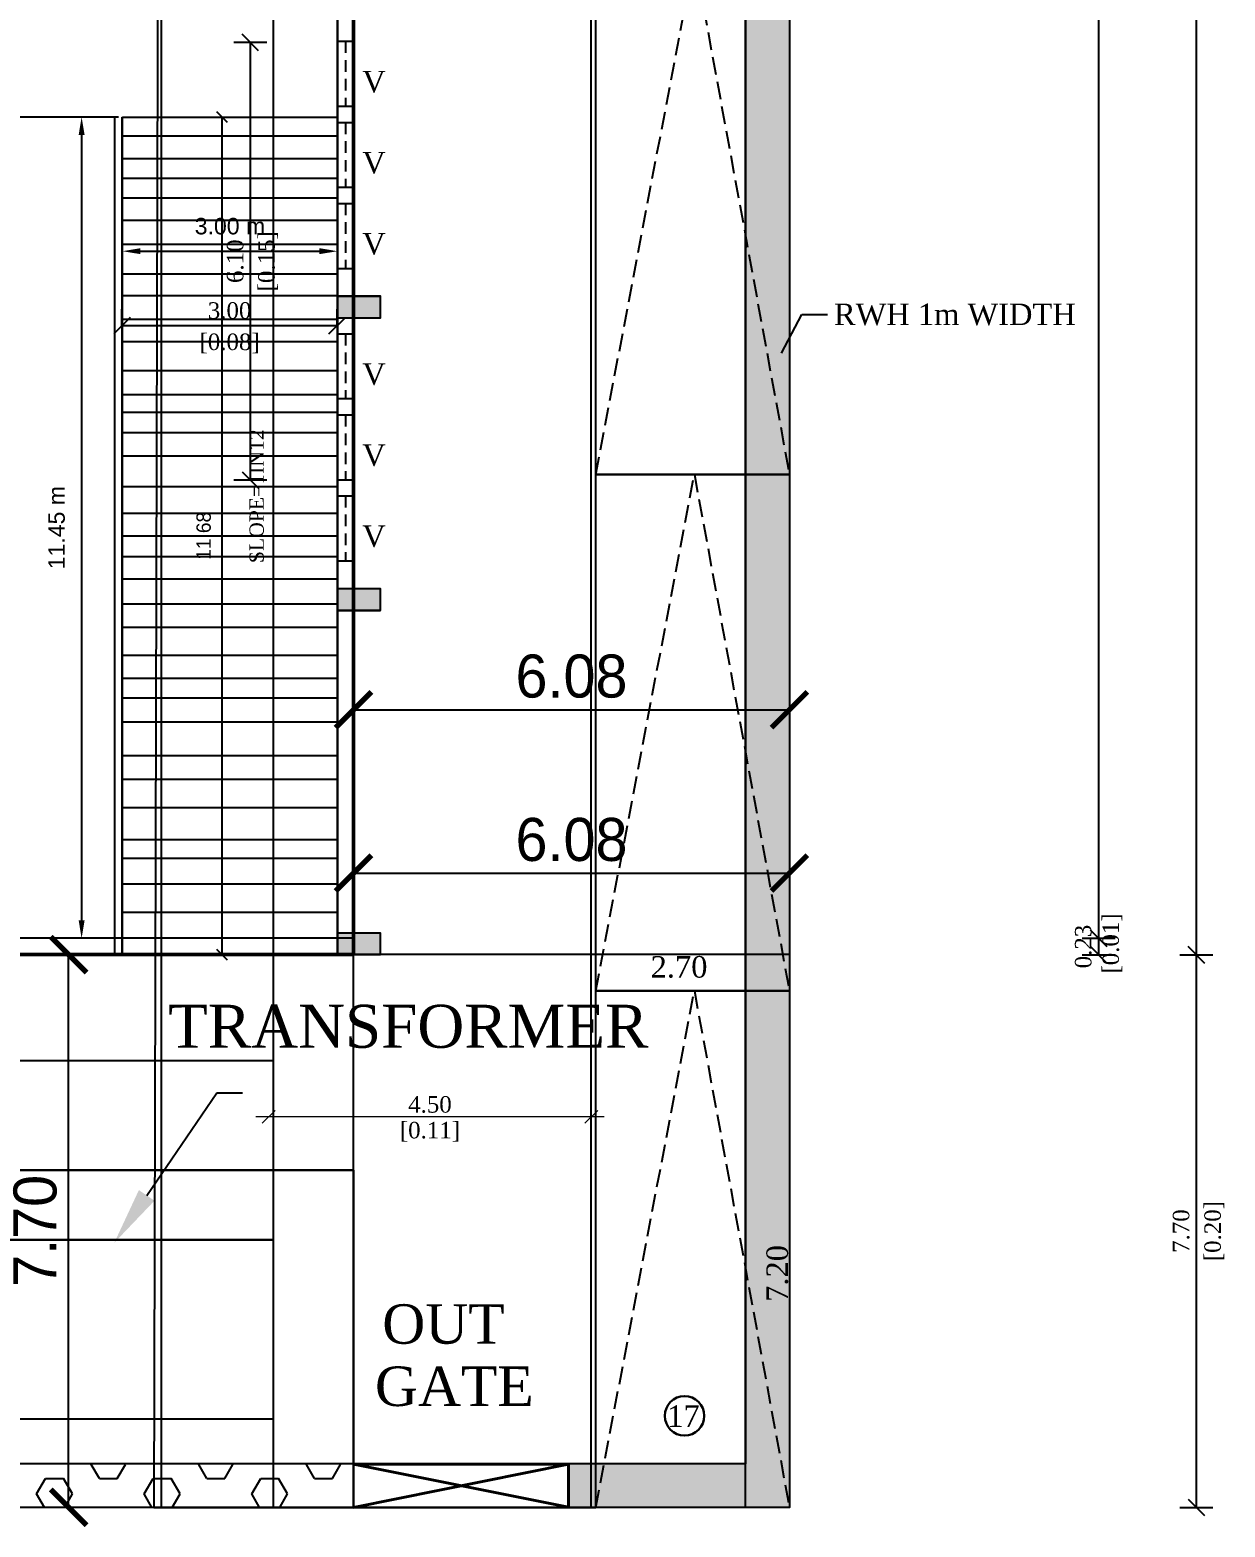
# Model space of a CAD drawing. Header units: metres. Extents: x 789 to 1127, y 8 to 183.
# Drawn here: x 838.64 to 855.3, y 49.33 to 70.2 of the extents above; entities that cross this region are included whole.
import ezdxf
from ezdxf import colors
from ezdxf.entities.mleader import LeaderData, LeaderLine
from ezdxf.math import Vec2, Vec3

# ---------------------------------------------------------------- set-up
doc = ezdxf.new("R2010")
doc.units = ezdxf.units.M
doc.header["$MEASUREMENT"] = 0
doc.header["$PDMODE"] = 96
doc.linetypes.add('CABLIN', pattern=[0.35, 0.25, -0.1])
doc.linetypes.add('HIDDEN', pattern=[0.375, 0.25, -0.125])
for name, color, linetype in [('Area', 3, 'Continuous'), ('BLK_1_LVL_0_BLDG_FOOT_PRINT', 1, 'Continuous'), ('BLK_1_LVL_0_FRONT_SETBACK', 2, 'Continuous'), ('BLK_1_LVL_0_SIDE_SETBACK2', 102, 'Continuous'), ('C-ANNO-TABL', 10, 'Continuous'), ('DRIVE_WAY', 255, 'Continuous'), ('ED', 30, 'Continuous'), ('FMB', 3, 'Continuous'), ('FOUR_WHEELER_DRIVE_WAY', 8, 'Continuous'), ('ID', 3, 'Continuous'), ('PER_AISLE_WIDTH', 5, 'Continuous'), ('PERAISLE_WIDTH', 5, 'Continuous'), ('PLOT_BOUNDARY', 70, 'Continuous'), ('RWH', 130, 'Continuous'), ('text', 7, 'Continuous'), ('TEXT1', 7, 'Continuous'), ('W A L L', 125, 'Continuous')]:
    doc.layers.add(name, color=color, linetype=linetype)
for name, color, linetype, plot in [('BLK_1_COVERED_AREA', 140, 'Continuous', False), ('BLK_1_FLR_0_BLT_UP_AREA', 26, 'Continuous', False), ('BLK_1_MAX_HEIGHT_CAL_SET_BACK', 6, 'Continuous', False), ('PARKING_SLOT', 30, 'Continuous', False)]:
    doc.layers.add(name, color=color, linetype=linetype, plot=plot)
doc.layers.add('BLK_1_DA_RAMP_1', color=1, linetype='Continuous', lineweight=0)
doc.styles.add('GD', font='GOTHIC.TTF')
doc.styles.add('S', font='swiss.ttf')
doc.styles.get("Standard").update_dxf_attribs({"font": 'BOOKOS.TTF'})
doc.styles.add('TIMES', font='BOOKOS.TTF')
doc.styles.add('USA TEXT', font='GOTHIC.TTF')
doc.dimstyles.new('1-100-ED', dxfattribs={"dimtxt": 0.2, "dimasz": 0.15, "dimexe": 0.18, "dimexo": 0.0625, "dimgap": 0.15, "dimtad": 1, "dimzin": 0, "dimdsep": 46, "dimtxsty": 'USA TEXT', "dimblk": 'ARCHTICK', "dimcen": 0.1, "dimse1": 1, "dimse2": 1, "dimclrd": 256, "dimclrt": 256, "dimadec": 0, "dimazin": 0, "dimtfac": 1, "dimtofl": 0, "dimtmove": 0, "dimatfit": 3, "dimldrblk": 'ARCHTICK', "dimfxl": 0, "dimtolj": 1, "dimtzin": 0, "dimarcsym": 0})
doc.dimstyles.new('Copy of 1-100-ID', dxfattribs={"dimtxt": 0.6, "dimasz": 0.5, "dimexe": 0, "dimexo": 0, "dimgap": 0.15, "dimtad": 1, "dimzin": 3, "dimdsep": 46, "dimtxsty": 'GD', "dimblk": 'ARCHTICK', "dimcen": 0, "dimse1": 1, "dimse2": 1, "dimclrd": 252, "dimclrt": 3, "dimadec": 0, "dimazin": 0, "dimtfac": 1, "dimtix": 1, "dimtmove": 2, "dimatfit": 3, "dimldrblk": 'ARCHTICK', "dimfxl": 0, "dimtolj": 1, "dimtzin": 0, "dimarcsym": 0})
doc.dimstyles.new('METRIC', dxfattribs={"dimtxt": 0.45, "dimasz": 0.25, "dimexe": 0.15, "dimexo": 0.15, "dimgap": 0.15, "dimtad": 1, "dimzin": 0, "dimdsep": 46, "dimtxsty": 'S', "dimcen": 0, "dimclrd": 1, "dimclre": 1, "dimclrt": 5, "dimadec": 0, "dimazin": 2, "dimtfac": 1, "dimtix": 1, "dimtofl": 0, "dimtmove": 1, "dimatfit": 0, "dimfxl": 0, "dimtolj": 1, "dimtzin": 0, "dimarcsym": 0})
doc.dimstyles.new('STANDARD$0', dxfattribs={"dimtxt": 7, "dimasz": 3, "dimexe": 3, "dimexo": 1, "dimgap": 1.5, "dimtad": 1, "dimdec": 1, "dimzin": 1, "dimdsep": 46, "dimlunit": 4, "dimtxsty": 'Standard', "dimblk": 'OBLIQUE', "dimcen": 0.09375, "dimdle": 1, "dimclrd": 8, "dimclre": 8, "dimclrt": 7, "dimadec": 1, "dimazin": 0, "dimtfac": 1, "dimtdec": 1, "dimtix": 1, "dimtmove": 2, "dimatfit": 3, "dimldrblk": 'ARCHTICK', "dimfxl": 0, "dimfrac": 2, "dimtolj": 1, "dimtzin": 0, "dimarcsym": 0})
pattern_1 = [(0, (-10114.8948, 3378.14307), (0, 0.433012702), [0.25, -0.5]), (120, (-10114.8948, 3378.14307), (-0.375, -0.216506351), [0.25, -0.5]), (60, (-10114.6448, 3378.14307), (-0.375, 0.216506351), [0.25, -0.5])]

# ---------------------------------------------------------------- blocks, each defined once
blk = doc.blocks.new('_Oblique')
at = {"color": 0, "linetype": 'ByBlock', "lineweight": -2}
blk.add_line((-0.5, -0.5), (0.5, 0.5), dxfattribs=at)
blk = doc.blocks.new('*D324')
at = {"layer": 'Defpoints', "color": 0}
for p in [(842.061, 110.42), (842.061, 57.537), (853.541, 57.537)]:
    blk.add_point(p, dxfattribs=at)
at = {"layer": 'ED', "color": 0, "lineweight": -2}
for p, q in [((853.311, 110.42), (853.771, 110.42)), ((853.541, 110.42), (853.541, 57.537)), ((853.311, 57.537), (853.771, 57.537))]:
    blk.add_line(p, q, dxfattribs=at)
at = {"layer": 'ED', "color": 0, "lineweight": -2, "xscale": 0.23, "yscale": 0.23, "zscale": 0.23}
for p, rotation in [((853.541, 110.42), 90), ((853.541, 57.537), 270)]:
    blk.add_blockref('_Oblique', p, dxfattribs=dict(at, rotation=rotation))
at = {"layer": 'ED', "color": 0, "char_height": 0.23, "attachment_point": 5, "rotation": 90}
for s, insert in [('\\A1;52.88', (853.328, 83.978)), ('\\A1;[1.34]', (853.79, 83.978))]:
    blk.add_mtext(s, dxfattribs=dict(at, insert=insert))
blk = doc.blocks.new('*D325')
at = {"layer": 'Defpoints', "color": 0}
for p in [(841.401, 57.537), (841.401, 57.307), (853.541, 57.307)]:
    blk.add_point(p, dxfattribs=at)
at = {"layer": 'ED', "color": 0, "lineweight": -2}
for p, q in [((853.311, 57.537), (853.771, 57.537)), ((853.541, 57.537), (853.541, 57.307)), ((853.311, 57.307), (853.771, 57.307))]:
    blk.add_line(p, q, dxfattribs=at)
at = {"layer": 'ED', "color": 0, "lineweight": -2, "xscale": 0.23, "yscale": 0.23, "zscale": 0.23}
for p, rotation in [((853.541, 57.537), 90), ((853.541, 57.307), 270)]:
    blk.add_blockref('_Oblique', p, dxfattribs=dict(at, rotation=rotation))
at = {"layer": 'ED', "color": 0, "insert": (853.541, 57.422), "char_height": 0.23, "attachment_point": 5, "rotation": 90}
blk.add_mtext('\\A1;0.23\\P [0.01]', dxfattribs=at)
blk = doc.blocks.new('*D326')
at = {"layer": 'Defpoints', "color": 0}
for p in [(841.086, 57.307), (854.904, 57.307), (841.086, 49.603)]:
    blk.add_point(p, dxfattribs=at)
at = {"layer": 'ED', "color": 0, "lineweight": -2}
for p, q in [((854.674, 57.307), (855.134, 57.307)), ((854.904, 49.603), (854.904, 57.307)), ((854.674, 49.603), (855.134, 49.603))]:
    blk.add_line(p, q, dxfattribs=at)
at = {"layer": 'ED', "color": 0, "lineweight": -2, "xscale": 0.23, "yscale": 0.23, "zscale": 0.23}
for p, rotation in [((854.904, 57.307), 90), ((854.904, 49.603), 270)]:
    blk.add_blockref('_Oblique', p, dxfattribs=dict(at, rotation=rotation))
at = {"layer": 'ED', "color": 0, "char_height": 0.23, "attachment_point": 5, "rotation": 90}
for s, insert in [('\\A1;7.70', (854.693, 53.455)), ('\\A1;[0.20]', (855.154, 53.455))]:
    blk.add_mtext(s, dxfattribs=dict(at, insert=insert))
blk = doc.blocks.new('*D327')
at = {"layer": 'Defpoints', "color": 0}
for p in [(842.096, 110.65), (854.904, 110.65), (842.096, 57.307)]:
    blk.add_point(p, dxfattribs=at)
at = {"layer": 'ED', "color": 0, "lineweight": -2}
for p, q in [((854.674, 110.65), (855.134, 110.65)), ((854.904, 57.307), (854.904, 110.65)), ((854.674, 57.307), (855.134, 57.307))]:
    blk.add_line(p, q, dxfattribs=at)
at = {"layer": 'ED', "color": 0, "lineweight": -2, "xscale": 0.23, "yscale": 0.23, "zscale": 0.23}
for p, rotation in [((854.904, 110.65), 90), ((854.904, 57.307), 270)]:
    blk.add_blockref('_Oblique', p, dxfattribs=dict(at, rotation=rotation))
at = {"layer": 'ED', "color": 0, "char_height": 0.23, "attachment_point": 5, "rotation": 90}
for s, insert in [('\\A1;53.34', (854.693, 83.978)), ('\\A1;[1.35]', (855.154, 83.978))]:
    blk.add_mtext(s, dxfattribs=dict(at, insert=insert))
blk = doc.blocks.new('45')
at = {"layer": 'C-ANNO-TABL'}
h = blk.add_hatch(color=240, dxfattribs=at)
h.dxf.hatch_style = 1
h.paths.add_polyline_path([(11225.636, -3205.025), (11225.636, -3205.325), (11226.237, -3205.325), (11226.237, -3205.025)])
h = blk.add_hatch(color=240, dxfattribs=at)
h.dxf.hatch_style = 1
h.paths.add_polyline_path([(11225.636, -3209.102), (11225.636, -3209.402), (11226.237, -3209.402), (11226.237, -3209.102)])
h = blk.add_hatch(color=240, dxfattribs=at)
h.dxf.hatch_style = 1
h.paths.add_polyline_path([(11225.636, -3213.902), (11225.636, -3214.202), (11226.237, -3214.202), (11226.237, -3213.902)])
at = {"layer": 'C-ANNO-TABL', "color": 240}
for points in [[(11225.636, -3205.025), (11225.636, -3205.325), (11226.237, -3205.325), (11226.237, -3205.025)], [(11225.636, -3209.102), (11225.636, -3209.402), (11226.237, -3209.402), (11226.237, -3209.102)], [(11225.636, -3213.902), (11225.636, -3214.202), (11226.237, -3214.202), (11226.237, -3213.902)]]:
    blk.add_lwpolyline(points, close=True, dxfattribs=at)
blk = doc.blocks.new('369')
at = {"layer": 'C-ANNO-TABL'}
h = blk.add_hatch(color=240, dxfattribs=at)
h.dxf.hatch_style = 1
h.paths.add_polyline_path([(11130.089, -3202.122), (11130.089, -3202.422), (11130.689, -3202.422), (11130.689, -3202.122)])
h = blk.add_hatch(color=240, dxfattribs=at)
h.dxf.hatch_style = 1
h.paths.add_polyline_path([(11130.089, -3206.199), (11130.089, -3206.499), (11130.689, -3206.499), (11130.689, -3206.199)])
h = blk.add_hatch(color=240, dxfattribs=at)
h.dxf.hatch_style = 1
h.paths.add_polyline_path([(11130.089, -3211), (11130.089, -3211.299), (11130.689, -3211.299), (11130.689, -3211)])
at = {"layer": 'C-ANNO-TABL', "color": 240}
for points in [[(11130.089, -3202.122), (11130.089, -3202.422), (11130.689, -3202.422), (11130.689, -3202.122)], [(11130.089, -3206.199), (11130.089, -3206.499), (11130.689, -3206.499), (11130.689, -3206.199)], [(11130.089, -3211), (11130.089, -3211.299), (11130.689, -3211.299), (11130.689, -3211)]]:
    blk.add_lwpolyline(points, close=True, dxfattribs=at)
blk = doc.blocks.new('*D433')
at = {"layer": 'Defpoints', "color": 0, "ltscale": 0.5}
for p in [(842.925, 67.116), (839.929, 62.063), (842.925, 62.063)]:
    blk.add_point(p, dxfattribs=at)
at = {"layer": 'ED', "color": 1, "lineweight": -2, "ltscale": 0.5}
for p, q in [((839.929, 66.886), (839.929, 67.266)), ((842.925, 66.886), (842.925, 67.266)), ((840.179, 67.116), (842.675, 67.116))]:
    blk.add_line(p, q, dxfattribs=at)
at = {"layer": 'ED', "color": 1, "ltscale": 0.5}
for points in [[(840.179, 67.158), (840.179, 67.075), (839.929, 67.116)], [(842.675, 67.158), (842.675, 67.075), (842.925, 67.116)]]:
    blk.add_solid(points, dxfattribs=at)
at = {"layer": 'ED', "lineweight": -3, "ltscale": 0.5, "insert": (841.427, 67.464), "char_height": 0.23, "attachment_point": 5, "style": 'S'}
blk.add_mtext('\\A1;3.00 m', dxfattribs=at)
blk = doc.blocks.new('*D434')
at = {"layer": 'Defpoints', "color": 0, "ltscale": 0.5}
for p in [(841.07, 68.987), (839.358, 57.537), (841.07, 57.537)]:
    blk.add_point(p, dxfattribs=at)
at = {"layer": 'ED', "color": 1, "lineweight": -2, "ltscale": 0.5}
for p, q in [((839.588, 68.987), (839.208, 68.987)), ((839.358, 68.737), (839.358, 57.787)), ((839.588, 57.537), (839.208, 57.537))]:
    blk.add_line(p, q, dxfattribs=at)
at = {"layer": 'ED', "color": 1, "ltscale": 0.5}
for points in [[(839.317, 68.737), (839.4, 68.737), (839.358, 68.987)], [(839.317, 57.787), (839.4, 57.787), (839.358, 57.537)]]:
    blk.add_solid(points, dxfattribs=at)
at = {"layer": 'ED', "lineweight": -3, "ltscale": 0.5, "insert": (839.01, 63.262), "char_height": 0.23, "attachment_point": 5, "rotation": 90, "style": 'S'}
blk.add_mtext('\\A1;11.45 m', dxfattribs=at)
blk = doc.blocks.new('_ArchTick')
at = {"color": 0, "linetype": 'ByBlock', "const_width": 0.15}
blk.add_lwpolyline([(-0.5, -0.5), (0.5, 0.5)], dxfattribs=at)
blk = doc.blocks.new('*D395')
at = {"layer": 'Defpoints', "color": 0}
for p in [(840.556, 68.987), (841.316, 68.987), (841.193, 57.309)]:
    blk.add_point(p, dxfattribs=at)
at = {"layer": 'ED', "lineweight": -2}
blk.add_line((841.316, 57.309), (841.316, 68.987), dxfattribs=at)
at = {"layer": 'ED', "lineweight": -2, "xscale": 0.15, "yscale": 0.15, "zscale": 0.15}
for p, rotation in [((841.316, 68.987), 90), ((841.316, 57.309), 270)]:
    blk.add_blockref('_ArchTick', p, dxfattribs=dict(at, rotation=rotation))
at = {"layer": 'ED', "insert": (841.061, 63.148), "char_height": 0.2, "attachment_point": 5, "rotation": 90, "style": 'USA TEXT'}
blk.add_mtext('\\A1;11.68', dxfattribs=at)
blk = doc.blocks.new('*D208')
at = {"layer": 'BLK_1_DA_RAMP_1', "color": 0, "lineweight": -2}
for p, q in [((839.921, 66.078), (839.921, 66.308)), ((842.923, 66.078), (842.923, 66.308)), ((839.921, 66.078), (842.923, 66.078))]:
    blk.add_line(p, q, dxfattribs=at)
at = {"layer": 'Defpoints', "color": 0}
for p in [(842.923, 66.078), (839.921, 65.954), (842.923, 65.954)]:
    blk.add_point(p, dxfattribs=at)
at = {"layer": 'BLK_1_DA_RAMP_1', "color": 0, "lineweight": -2, "xscale": 0.23, "yscale": 0.23, "zscale": 0.23, "rotation": 180}
blk.add_blockref('_Oblique', (839.921, 66.078), dxfattribs=at)
at = {"layer": 'BLK_1_DA_RAMP_1', "color": 0, "lineweight": -2, "xscale": 0.23, "yscale": 0.23, "zscale": 0.23}
blk.add_blockref('_Oblique', (842.923, 66.078), dxfattribs=at)
at = {"layer": 'BLK_1_DA_RAMP_1', "color": 0, "char_height": 0.23, "attachment_point": 5}
for s, insert in [('\\A1;3.00', (841.422, 66.287)), ('\\A1;[0.08]', (841.422, 65.829))]:
    blk.add_mtext(s, dxfattribs=dict(at, insert=insert))
blk = doc.blocks.new('*D216')
at = {"layer": 'Defpoints', "color": 0}
for p in [(838.835, 57.31), (839.177, 57.31), (838.835, 49.605)]:
    blk.add_point(p, dxfattribs=at)
at = {"layer": 'ID', "color": 252, "lineweight": -2}
blk.add_line((839.177, 49.605), (839.177, 57.31), dxfattribs=at)
at = {"layer": 'ID', "color": 252, "lineweight": -2, "xscale": 0.5, "yscale": 0.5, "zscale": 0.5}
for p, rotation in [((839.177, 57.31), 90), ((839.177, 49.605), 270)]:
    blk.add_blockref('_ArchTick', p, dxfattribs=dict(at, rotation=rotation))
at = {"layer": 'ID', "color": 3, "insert": (838.712, 53.458), "char_height": 0.6, "attachment_point": 5, "rotation": 90, "style": 'GD'}
blk.add_mtext('\\A1;7.70', dxfattribs=at)
blk = doc.blocks.new('*D122')
at = {"layer": 'Defpoints', "color": 0}
for p in [(843.15, 61.317), (849.229, 60.723), (849.229, 60.342)]:
    blk.add_point(p, dxfattribs=at)
at = {"layer": 'ID', "color": 252, "lineweight": -2}
blk.add_line((843.15, 60.723), (849.229, 60.723), dxfattribs=at)
at = {"layer": 'ID', "color": 252, "lineweight": -2, "xscale": 0.5, "yscale": 0.5, "zscale": 0.5, "rotation": 180}
blk.add_blockref('_ArchTick', (843.15, 60.723), dxfattribs=at)
at = {"layer": 'ID', "color": 252, "lineweight": -2, "xscale": 0.5, "yscale": 0.5, "zscale": 0.5}
blk.add_blockref('_ArchTick', (849.229, 60.723), dxfattribs=at)
at = {"layer": 'ID', "color": 3, "insert": (846.19, 61.189), "char_height": 0.6, "attachment_point": 5, "style": 'GD'}
blk.add_mtext('\\A1;6.08', dxfattribs=at)
blk = doc.blocks.new('*D124')
at = {"layer": 'Area', "color": 252, "lineweight": -2}
blk.add_line((843.15, 58.446), (849.229, 58.446), dxfattribs=at)
at = {"layer": 'Defpoints', "color": 0}
for p in [(843.15, 59.039), (849.229, 58.446), (849.229, 58.064)]:
    blk.add_point(p, dxfattribs=at)
at = {"layer": 'Area', "color": 252, "lineweight": -2, "xscale": 0.5, "yscale": 0.5, "zscale": 0.5, "rotation": 180}
blk.add_blockref('_ArchTick', (843.15, 58.446), dxfattribs=at)
at = {"layer": 'Area', "color": 252, "lineweight": -2, "xscale": 0.5, "yscale": 0.5, "zscale": 0.5}
blk.add_blockref('_ArchTick', (849.229, 58.446), dxfattribs=at)
at = {"layer": 'Area', "color": 3, "insert": (846.19, 58.911), "char_height": 0.6, "attachment_point": 5, "style": 'GD'}
blk.add_mtext('\\A1;6.08', dxfattribs=at)
blk = doc.blocks.new('*D138')
at = {"layer": 'BLK_1_MAX_HEIGHT_CAL_SET_BACK', "color": 0, "lineweight": -2}
for p, q in [((854.275, 116.653), (828.671, 116.653)), ((828.851, 116.653), (828.851, 87.379)), ((828.851, 57.307), (828.851, 86.58)), ((828.914, 57.307), (829.031, 57.307))]:
    blk.add_line(p, q, dxfattribs=at)
at = {"layer": 'Defpoints', "color": 0}
for p in [(828.851, 116.653), (854.338, 116.653), (828.851, 57.307)]:
    blk.add_point(p, dxfattribs=at)
at = {"layer": 'BLK_1_MAX_HEIGHT_CAL_SET_BACK', "color": 0, "lineweight": -2, "xscale": 0.18, "yscale": 0.18, "zscale": 0.18}
for p, rotation in [((828.851, 116.653), 90), ((828.851, 57.307), 270)]:
    blk.add_blockref('_Oblique', p, dxfattribs=dict(at, rotation=rotation))
at = {"layer": 'BLK_1_MAX_HEIGHT_CAL_SET_BACK', "color": 0, "char_height": 0.18, "attachment_point": 5}
for s, insert in [('\\A1;59.3457', (828.851, 87.165)), ('\\A1;[1.51]', (828.851, 86.765))]:
    blk.add_mtext(s, dxfattribs=dict(at, insert=insert))
blk = doc.blocks.new('*D343')
at = {"layer": 'Defpoints', "color": 0}
for p in [(841.966, 57.501), (846.466, 57.501), (841.966, 55.048)]:
    blk.add_point(p, dxfattribs=at)
at = {"layer": 'PERAISLE_WIDTH', "lineweight": 13}
blk.add_line((846.646, 55.048), (841.786, 55.048), dxfattribs=at)
at = {"layer": 'PERAISLE_WIDTH', "lineweight": 13, "xscale": 0.18, "yscale": 0.18, "zscale": 0.18, "rotation": 180}
blk.add_blockref('_Oblique', (841.966, 55.048), dxfattribs=at)
at = {"layer": 'PERAISLE_WIDTH', "lineweight": 13, "xscale": 0.18, "yscale": 0.18, "zscale": 0.18}
blk.add_blockref('_Oblique', (846.466, 55.048), dxfattribs=at)
at = {"layer": 'PERAISLE_WIDTH', "color": 0, "char_height": 0.23, "attachment_point": 5}
for s, insert in [('\\A1;4.50', (844.216, 55.219)), ('\\A1;[0.11]', (844.216, 54.839))]:
    blk.add_mtext(s, dxfattribs=dict(at, insert=insert))
blk = doc.blocks.new('*D144')
at = {"layer": 'Defpoints', "color": 0}
for p in [(843.15, 70.026), (841.71, 63.926), (843.15, 63.926)]:
    blk.add_point(p, dxfattribs=at)
at = {"layer": 'DRIVE_WAY', "color": 0, "lineweight": -2}
for p, q in [((841.94, 70.026), (841.48, 70.026)), ((841.71, 70.026), (841.71, 63.926)), ((841.94, 63.926), (841.48, 63.926))]:
    blk.add_line(p, q, dxfattribs=at)
at = {"layer": 'DRIVE_WAY', "color": 0, "lineweight": -2, "xscale": 0.23, "yscale": 0.23, "zscale": 0.23}
for p, rotation in [((841.71, 70.026), 90), ((841.71, 63.926), 270)]:
    blk.add_blockref('_Oblique', p, dxfattribs=dict(at, rotation=rotation))
at = {"layer": 'DRIVE_WAY', "color": 0, "char_height": 0.23, "attachment_point": 5, "rotation": 90}
for s, insert in [('\\A1;6.10', (841.501, 66.976)), ('\\A1;[0.15]', (841.959, 66.976))]:
    blk.add_mtext(s, dxfattribs=dict(at, insert=insert))

msp = doc.modelspace()

# ---------------------------------------------------------------- hatches: boundary and pattern name
at = {"lineweight": -2, "ltscale": 0.5}
h = msp.add_hatch(dxfattribs=at)
h.set_pattern_fill('HEX', color=256, scale=2)
h.set_pattern_definition(pattern_1)
h.paths.add_polyline_path([(849.22879, 116.6526), (816.92879, 116.6526), (816.92879, 49.6026), (819.21236, 49.6026), (819.21233, 50.20256), (817.72878, 50.20256), (817.3288, 116.0526), (848.62879, 116.0526), (848.62879, 50.2026), (846.15477, 50.20227), (846.15477, 49.60163), (849.22879, 49.6026)])
h = msp.add_hatch(color=240)
h.dxf.hatch_style = 1
h.paths.add_polyline_path([(842.92476, 66.48554), (842.92476, 66.18557), (843.52522, 66.18557), (843.52522, 66.48554)])
h = msp.add_hatch(color=240)
h.dxf.hatch_style = 1
h.paths.add_polyline_path([(842.92476, 62.40884), (842.92476, 62.10887), (843.52522, 62.10887), (843.52522, 62.40884)])
h = msp.add_hatch(dxfattribs=at)
h.set_pattern_fill('HEX', color=256, scale=2)
h.set_pattern_definition(pattern_1)
h.paths.add_polyline_path([(843.15476, 50.20282), (823.00997, 50.20153), (823.00999, 49.60237), (843.15479, 49.60366)])
h.paths.add_polyline_path([(823.00997, 50.20132), (823.00999, 50.20119), (823.00925, 49.6026), (823.00999, 49.60245)])

# ---------------------------------------------------------------- linework, layer by layer
at = {"lineweight": 30}
msp.add_circle((847.76632, 50.87956), 0.27518, dxfattribs=at)
at = {"layer": 'Area'}
msp.add_lwpolyline([(823.00999, 110.64966), (843.15033, 110.64966), (843.15033, 57.30966), (823.00999, 57.30966)], close=True, dxfattribs=at)
at = {"layer": 'BLK_1_COVERED_AREA', "ltscale": 400}
msp.add_lwpolyline([(823.00999, 110.64966), (843.15033, 110.64966), (843.15033, 57.30966), (823.00999, 57.30966)], close=True, dxfattribs=at)
at = {"layer": 'BLK_1_DA_RAMP_1'}
msp.add_lwpolyline([(839.92054, 57.30966), (839.91835, 68.98693), (842.92257, 68.98693), (842.92476, 57.30966)], close=True, dxfattribs=at)
at = {"layer": 'BLK_1_FLR_0_BLT_UP_AREA', "color": 26, "linetype": 'Continuous'}
msp.add_lwpolyline([(823.00999, 110.64966), (843.15033, 110.64966), (843.15033, 57.30966), (823.00999, 57.30966)], close=True, dxfattribs=at)
at = {"layer": 'BLK_1_LVL_0_BLDG_FOOT_PRINT', "ltscale": 400}
msp.add_lwpolyline([(823.00999, 110.64966), (843.15033, 110.64966), (843.15033, 57.30966), (823.00999, 57.30966)], close=True, dxfattribs=at)
at = {"layer": 'BLK_1_LVL_0_FRONT_SETBACK'}
msp.add_lwpolyline([(843.15033, 57.30966), (823.00999, 57.30966), (823.00999, 49.60539), (843.15035, 49.6026)], close=True, dxfattribs=at)
at = {"layer": 'BLK_1_LVL_0_SIDE_SETBACK2'}
msp.add_lwpolyline([(843.15033, 110.64966), (849.22879, 110.64966), (849.22879, 57.30966), (843.15033, 57.30966)], close=True, dxfattribs=at)
at = {"layer": 'DRIVE_WAY', "color": 7}
msp.add_lwpolyline([(840.46624, 49.6026), (846.46624, 49.6026), (846.46624, 90.09654), (840.46624, 90.09654)], close=True, dxfattribs=at)
at = {"layer": 'FMB'}
msp.add_lwpolyline([(816.92879, 116.6526), (849.22879, 116.6526), (849.22879, 49.6026), (816.92879, 49.6026)], close=True, dxfattribs=at)
at = {"layer": 'FOUR_WHEELER_DRIVE_WAY'}
msp.add_lwpolyline([(840.36624, 49.6026), (846.46624, 49.6026), (846.46624, 90.09654), (840.46624, 90.09654)], close=True, dxfattribs=at)
at = {"layer": 'PARKING_SLOT', "linetype": 'Continuous'}
for points in [[(842.02879, 55.83294), (842.02879, 53.33294), (837.02879, 53.33294), (837.02879, 55.83294)], [(842.02879, 53.33294), (842.02879, 50.83294), (837.02879, 50.83294), (837.02879, 53.33294)]]:
    msp.add_lwpolyline(points, close=True, dxfattribs=at)
at = {"layer": 'PER_AISLE_WIDTH'}
msp.add_lwpolyline([(842.02879, 49.6026), (846.52879, 49.6026), (846.52879, 114.74248), (842.02879, 114.74248)], close=True, dxfattribs=at)
at = {"layer": 'PLOT_BOUNDARY', "linetype": 'ByBlock'}
msp.add_lwpolyline([(816.92879, 116.6526), (849.22879, 116.6526), (849.22879, 49.6026), (816.92879, 49.6026)], close=True, dxfattribs=at)
at = {"layer": 'RWH'}
msp.add_lwpolyline([(817.53879, 49.6026), (816.92879, 49.6026), (816.92879, 116.6526), (849.22879, 116.6526), (849.22879, 49.6026), (848.61879, 49.6026), (848.61879, 116.0426), (817.53879, 116.0426)], close=True, dxfattribs=at)
at = {"layer": 'W A L L'}
for p, q in [((848.61879, 116.0426), (848.61879, 50.2126)), ((842.92476, 57.53687), (842.92476, 110.41967)), ((842.92476, 110.41967), (842.92476, 57.53687)), ((842.92476, 110.41967), (842.92476, 57.53687)), ((842.92476, 69.13236), (842.92476, 70.04236)), ((842.92476, 70.04236), (843.15476, 70.04236)), ((842.92476, 70.04236), (843.15476, 70.04236)), ((843.15476, 70.04236), (843.15476, 69.13236)), ((843.15476, 70.04236), (843.15476, 69.13236)), ((843.15476, 69.13236), (842.92476, 69.13236)), ((843.15476, 69.13236), (842.92476, 69.13236)), ((842.92476, 68.91246), (843.15476, 68.91246)), ((842.92476, 68.00246), (842.92476, 68.91246)), ((842.92476, 68.91246), (843.15476, 68.91246)), ((843.15476, 68.91246), (843.15476, 68.00246)), ((843.15476, 68.91246), (843.15476, 68.00246)), ((843.15476, 68.00246), (842.92476, 68.00246)), ((843.15476, 68.00246), (842.92476, 68.00246)), ((842.92476, 67.78255), (843.15476, 67.78255)), ((842.92476, 66.87255), (842.92476, 67.78255)), ((842.92476, 67.78255), (843.15476, 67.78255)), ((843.15476, 67.78255), (843.15476, 66.87255)), ((843.15476, 67.78255), (843.15476, 66.87255)), ((842.92476, 67.53387), (842.92476, 57.53687)), ((843.15476, 66.87255), (842.92476, 66.87255)), ((843.15476, 66.87255), (842.92476, 66.87255)), ((842.92476, 66.48554), (842.92476, 66.18557)), ((843.52522, 66.48554), (842.92476, 66.48554)), ((843.52522, 66.18557), (843.52522, 66.48554)), ((842.92476, 66.18557), (843.52522, 66.18557)), ((842.92476, 65.96566), (843.15476, 65.96566)), ((842.92476, 65.05566), (842.92476, 65.96566)), ((842.92476, 65.96566), (843.15476, 65.96566)), ((843.15476, 65.96566), (843.15476, 65.05566)), ((843.15476, 65.96566), (843.15476, 65.05566)), ((843.15476, 65.05566), (842.92476, 65.05566)), ((843.15476, 65.05566), (842.92476, 65.05566)), ((842.92476, 64.83576), (843.15476, 64.83576)), ((842.92476, 63.92576), (842.92476, 64.83576)), ((842.92476, 64.83576), (843.15476, 64.83576)), ((843.15476, 64.83576), (843.15476, 63.92576)), ((843.15476, 64.83576), (843.15476, 63.92576)), ((843.15476, 63.92576), (842.92476, 63.92576)), ((843.15476, 63.92576), (842.92476, 63.92576)), ((842.92476, 63.70585), (843.15476, 63.70585)), ((842.92476, 62.79585), (842.92476, 63.70585)), ((842.92476, 63.70585), (843.15476, 63.70585)), ((843.15476, 63.70585), (843.15476, 62.79585)), ((843.15476, 63.70585), (843.15476, 62.79585)), ((843.15476, 62.79585), (842.92476, 62.79585)), ((843.15476, 62.79585), (842.92476, 62.79585)), ((842.92476, 62.40884), (842.92476, 62.10887)), ((843.52522, 62.40884), (842.92476, 62.40884)), ((843.52522, 62.10887), (843.52522, 62.40884)), ((842.92476, 62.10887), (843.52522, 62.10887)), ((839.92476, 57.53687), (823.23999, 57.53687)), ((842.92476, 57.53687), (823.23999, 57.53687)), ((839.92476, 57.53687), (836.82876, 57.53687)), ((843.15336, 57.53687), (842.92476, 57.53687)), ((848.61879, 50.2126), (817.53879, 50.2126))]:
    msp.add_line(p, q, dxfattribs=at)
at = {"layer": 'W A L L', "lineweight": 50}
for p, q in [((843.15033, 110.64966), (843.15033, 57.30966)), ((843.15033, 57.30966), (823.00999, 57.30966))]:
    msp.add_line(p, q, dxfattribs=at)
at = {"layer": 'W A L L', "linetype": 'CABLIN'}
for p, q in [((846.52879, 64.0026), (847.90379, 71.2026)), ((847.90379, 71.2026), (849.22879, 64.0026)), ((846.52879, 56.8026), (847.90379, 64.0026)), ((847.90379, 64.0026), (849.22879, 56.8026)), ((846.52879, 49.6026), (847.90379, 56.8026)), ((847.90379, 56.8026), (849.22879, 49.6026))]:
    msp.add_line(p, q, dxfattribs=at)
at = {"layer": 'W A L L', "lineweight": -2}
for p, q in [((846.52879, 64.0026), (846.52879, 71.2026)), ((849.22879, 71.2026), (849.22879, 64.0026)), ((846.52879, 56.8026), (846.52879, 64.0026)), ((846.52879, 64.0026), (849.22879, 64.0026)), ((849.22879, 64.0026), (846.52879, 64.0026)), ((849.22879, 64.0026), (849.22879, 56.8026)), ((846.52879, 49.6026), (846.52879, 56.8026)), ((846.52879, 56.8026), (849.22879, 56.8026)), ((849.22879, 56.8026), (846.52879, 56.8026)), ((849.22879, 56.8026), (849.22879, 49.6026)), ((849.22879, 49.6026), (846.52879, 49.6026))]:
    msp.add_line(p, q, dxfattribs=at)
at = {"layer": 'W A L L', "linetype": 'HIDDEN', "ltscale": 0.65}
for p, q in [((843.03976, 70.04236), (843.03976, 69.13236)), ((843.03976, 68.91246), (843.03976, 68.00246)), ((843.03976, 67.78255), (843.03976, 66.87255)), ((843.03976, 65.96566), (843.03976, 65.05566)), ((843.03976, 64.83576), (843.03976, 63.92576)), ((843.03976, 63.70585), (843.03976, 62.79585))]:
    msp.add_line(p, q, dxfattribs=at)
at = {"layer": 'W A L L', "lineweight": -3, "ltscale": 0.5}
for p, q in [((839.87422, 68.98693), (827.2554, 68.98693)), ((839.81922, 57.30966), (839.81922, 68.98693)), ((839.92922, 57.30966), (839.92922, 68.98693)), ((839.92922, 68.98693), (842.92476, 68.98693)), ((839.92922, 68.72265), (842.92476, 68.72265)), ((839.92922, 68.40905), (842.92476, 68.40905)), ((839.92922, 68.13465), (842.92476, 68.13465)), ((839.92922, 67.86024), (842.92476, 67.86024)), ((839.92922, 67.54665), (842.92476, 67.54665)), ((839.92922, 67.21345), (842.92476, 67.21345)), ((839.92922, 66.80184), (842.92476, 66.80184)), ((839.92922, 66.5007), (842.92476, 66.5007)), ((839.92922, 66.16761), (842.92476, 66.16761)), ((839.92922, 65.8592), (842.92476, 65.8592)), ((839.92922, 65.4521), (842.92476, 65.4521)), ((839.92922, 65.11901), (842.92476, 65.11901)), ((839.92922, 64.87228), (842.92476, 64.87228)), ((839.92922, 64.58854), (842.92476, 64.58854)), ((839.92922, 64.26535), (842.92476, 64.26535)), ((839.92922, 63.83357), (842.92476, 63.83357)), ((839.92922, 63.46347), (842.92476, 63.46347)), ((839.92922, 63.14829), (842.92476, 63.14829)), ((839.92922, 62.85898), (842.92476, 62.85898)), ((839.92922, 62.54688), (842.92476, 62.54688)), ((839.92922, 62.20146), (842.92476, 62.20146)), ((839.92922, 61.87606), (842.92476, 61.87606)), ((839.92922, 61.48595), (842.92476, 61.48595)), ((839.92922, 61.1652), (842.92476, 61.1652)), ((839.92922, 60.88899), (842.92476, 60.88899)), ((839.92922, 60.5559), (842.92476, 60.5559)), ((839.92922, 60.08712), (842.92476, 60.08712)), ((839.92922, 59.75403), (842.92476, 59.75403)), ((839.92922, 59.35927), (842.92476, 59.35927)), ((839.92922, 58.91516), (842.92476, 58.91516)), ((839.92922, 58.65609), (842.92476, 58.65609)), ((839.92922, 58.29833), (842.92476, 58.29833)), ((839.92922, 57.90356), (842.92476, 57.90356)), ((843.15033, 54.3026), (823.00999, 54.3026)), ((823.00999, 54.3026), (843.15033, 54.3026)), ((843.15033, 54.3026), (843.15033, 49.60465))]:
    msp.add_line(p, q, dxfattribs=at)
at = {"layer": 'W A L L', "lineweight": 40, "ltscale": 0.5}
for p, q in [((843.1503, 50.20479), (846.15033, 49.60464)), ((846.14584, 50.20415), (843.1503, 50.20479)), ((846.1503, 50.20337), (843.15033, 49.6026)), ((846.1503, 50.2035), (846.15033, 49.60477))]:
    msp.add_line(p, q, dxfattribs=at)

# ---------------------------------------------------------------- block references
at = {"lineweight": -3}
for name, p in [('45', (-10382.71166, 3271.51181)), ('369', (-10287.16416, 3268.60914))]:
    msp.add_blockref(name, p, dxfattribs=at)

# ---------------------------------------------------------------- texts
at = {"layer": 'BLK_1_DA_RAMP_1', "insert": (841.69891, 63.69986), "char_height": 0.2, "width": 2.4, "attachment_point": 2, "rotation": 90.000169}
msp.add_mtext('SLOPE=1IN12', dxfattribs=at)
at = {"layer": 'text'}
msp.add_text('TRANSFORMER', height=0.6, dxfattribs=at).set_placement((840.56474, 56.01098))
at = {"layer": 'TEXT1'}
for s, p in [('V', (843.2717, 69.33017)), ('V', (843.2717, 68.20026)), ('V', (843.2717, 67.07036)), ('V', (843.2717, 65.25347)), ('V', (843.2717, 64.12356)), ('V', (843.2717, 62.99366)), ('17', (847.52467, 50.72601))]:
    msp.add_text(s, height=0.3, dxfattribs=at).set_placement(p)
at = {"layer": 'TEXT1', "lineweight": -2, "style": 'TIMES'}
msp.add_text('2.70', height=0.3, dxfattribs=at).set_placement((847.29307, 56.98889))
msp.add_text('7.20', height=0.3, rotation=90, dxfattribs=at).set_placement((849.20834, 52.46776))
at = {"layer": 'TEXT1', "lineweight": -2}
for s, p in [(' OUT', (843.343, 51.88525)), ('GATE', (843.44921, 51.0173))]:
    msp.add_text(s, height=0.55, dxfattribs=at).set_placement(p)

# ---------------------------------------------------------------- dimensions: what is measured, and where the dimension line sits
at = {"layer": 'Area'}
dim = msp.add_linear_dim(base=(849.22879, 58.44566), p1=(843.15033, 59.03876), p2=(849.22879, 58.06439), dimstyle='Copy of 1-100-ID', dxfattribs=at)
dim.commit()
dim.dimension.update_dxf_attribs({"geometry": '*D124', "text_midpoint": (846.18956, 58.91076)})
at = {"layer": 'BLK_1_DA_RAMP_1', "color": 2}
dim = msp.add_linear_dim(base=(842.92286, 66.07834), p1=(839.92054, 65.95416), p2=(842.92286, 65.95351), angle=180, dimstyle='STANDARD$0', override={"dimscale": 1, "dimtxt": 0.23, "dimasz": 0.23, "dimexe": 0.23, "dimexo": 0.23, "dimgap": 0.09, "dimdec": 2, "dimlunit": 2, "dimpost": '\\X', "dimsah": 0, "dimcen": 0.09, "dimdle": 0, "dimclrd": 0, "dimclre": 0, "dimclrt": 0, "dimtfac": 1, "dimtdec": 2, "dimtix": 0, "dimtofl": 0, "dimfxl": 0.23, "dimfxlon": 1, "dimfrac": 0}, dxfattribs=at)
dim.commit()
dim.dimension.update_dxf_attribs({"geometry": '*D208', "text_midpoint": (841.4217, 66.07834)})
at = {"layer": 'BLK_1_MAX_HEIGHT_CAL_SET_BACK', "color": 6}
dim = msp.add_linear_dim(base=(828.85119, 116.6526), p1=(828.85119, 57.30686), p2=(854.3378, 116.6526), angle=90, dimstyle='STANDARD$0', override={"dimscale": 1, "dimtxt": 0.18, "dimasz": 0.18, "dimexe": 0.18, "dimexo": 0.0625, "dimgap": 0.09, "dimtad": 0, "dimtih": 1, "dimtoh": 1, "dimdec": 4, "dimlunit": 2, "dimpost": '\\X', "dimcen": 0.09, "dimdle": 0, "dimclrd": 0, "dimclre": 0, "dimclrt": 0, "dimtdec": 4, "dimtix": 0, "dimtofl": 0, "dimfrac": 0}, dxfattribs=at)
dim.commit()
dim.dimension.update_dxf_attribs({"geometry": '*D138', "text_midpoint": (828.85119, 86.97973)})
at = {"layer": 'DRIVE_WAY', "color": 7}
dim = msp.add_linear_dim(base=(841.71004, 63.92576), p1=(843.15033, 70.02576), p2=(843.15033, 63.92576), angle=90, dimstyle='STANDARD$0', override={"dimscale": 1, "dimtxt": 0.23, "dimasz": 0.23, "dimexe": 0.23, "dimexo": 0.23, "dimgap": 0.09, "dimdec": 2, "dimlunit": 2, "dimpost": '\\X', "dimsah": 0, "dimcen": 0.09, "dimdle": 0, "dimclrd": 0, "dimclre": 0, "dimclrt": 0, "dimtfac": 1, "dimtdec": 2, "dimtix": 0, "dimtofl": 0, "dimfxl": 0.23, "dimfxlon": 1, "dimfrac": 0}, dxfattribs=at)
dim.commit()
dim.dimension.update_dxf_attribs({"geometry": '*D144', "text_midpoint": (841.71004, 66.97576)})
at = {"layer": 'ED'}
for base, p1, p2, picture, middle in [((854.90441, 110.64967), (842.09585, 57.30687), (842.09585, 110.64967), '*D327', (854.90441, 83.97827)), ((853.54101, 57.53687), (842.0612, 110.41967), (842.0612, 57.53687), '*D324', (853.54101, 83.97827)), ((854.90441, 57.30687), (841.08614, 49.6026), (841.08614, 57.30687), '*D326', (854.90441, 53.45474))]:
    dim = msp.add_linear_dim(base=base, p1=p1, p2=p2, angle=90, dimstyle='STANDARD$0', override={"dimscale": 1, "dimtxt": 0.23, "dimasz": 0.23, "dimexe": 0.23, "dimexo": 0.23, "dimgap": 0.09, "dimdec": 2, "dimlunit": 2, "dimpost": '\\X', "dimsah": 0, "dimcen": 0.09, "dimdle": 0, "dimclrd": 0, "dimclre": 0, "dimclrt": 0, "dimtfac": 1, "dimtdec": 2, "dimtix": 0, "dimtofl": 0, "dimfxl": 0.23, "dimfxlon": 1, "dimfrac": 0}, dxfattribs=at)
    dim.commit()
    dim.dimension.update_dxf_attribs({"geometry": picture, "text_midpoint": middle})
at = {"layer": 'ED', "lineweight": -3, "ltscale": 0.5}
dim = msp.add_linear_dim(base=(839.3585, 57.53687), p1=(841.07024, 68.98693), p2=(841.07024, 57.53687), angle=90, dimstyle='METRIC', override={"dimtxt": 0.23, "dimgap": 0.23, "dimpost": ' m', "dimcen": 0.09, "dimclrt": 256, "dimfxl": 0.23}, dxfattribs=at)
dim.commit()
dim.dimension.update_dxf_attribs({"geometry": '*D434', "text_midpoint": (839.0103, 63.2619)})
at = {"layer": 'ED'}
dim = msp.add_linear_dim(base=(841.31649, 68.98693), p1=(841.19283, 57.30934), p2=(840.55644, 68.98693), angle=90, dimstyle='1-100-ED', dxfattribs=at)
dim.commit()
dim.dimension.update_dxf_attribs({"geometry": '*D395', "text_midpoint": (841.06146, 63.14814)})
at = {"layer": 'ED', "lineweight": -3, "ltscale": 0.5}
dim = msp.add_linear_dim(base=(842.92476, 67.11626), p1=(839.92922, 62.0628), p2=(842.92476, 62.0628), dimstyle='METRIC', override={"dimtxt": 0.23, "dimgap": 0.23, "dimpost": ' m', "dimcen": 0.09, "dimclrt": 256, "dimfxl": 0.23}, dxfattribs=at)
dim.commit()
dim.dimension.update_dxf_attribs({"geometry": '*D433', "text_midpoint": (841.42699, 67.46446)})
at = {"layer": 'ED'}
dim = msp.add_linear_dim(base=(853.54101, 57.30687), p1=(841.40073, 57.53687), p2=(841.40073, 57.30687), angle=90, dimstyle='STANDARD$0', override={"dimscale": 1, "dimtxt": 0.23, "dimasz": 0.23, "dimexe": 0.23, "dimexo": 0.23, "dimgap": 0.09, "dimdec": 2, "dimlunit": 2, "dimpost": '\\X', "dimsah": 0, "dimcen": 0.09, "dimdle": 0, "dimclrd": 0, "dimclre": 0, "dimclrt": 0, "dimtfac": 1, "dimtdec": 2, "dimtix": 0, "dimtofl": 0, "dimfxl": 0.23, "dimfxlon": 1, "dimfrac": 0}, dxfattribs=at)
dim.commit()
dim.dimension.update_dxf_attribs({"geometry": '*D325', "text_midpoint": (853.54101, 57.42187), "dimtype": 160})
at = {"layer": 'ID'}
dim = msp.add_linear_dim(base=(849.22879, 60.72348), p1=(843.15033, 61.31658), p2=(849.22879, 60.34221), dimstyle='Copy of 1-100-ID', dxfattribs=at)
dim.commit()
dim.dimension.update_dxf_attribs({"geometry": '*D122', "text_midpoint": (846.18956, 61.18857)})
dim = msp.add_linear_dim(base=(839.17673, 57.30966), p1=(838.83457, 49.60539), p2=(838.83457, 57.30966), angle=90, dimstyle='Copy of 1-100-ID', dxfattribs=at)
dim.commit()
dim.dimension.update_dxf_attribs({"geometry": '*D216', "text_midpoint": (838.71163, 53.45752)})
at = {"layer": 'PERAISLE_WIDTH'}
dim = msp.add_linear_dim(base=(841.96624, 55.04777), p1=(846.46624, 57.5013), p2=(841.96624, 57.5013), dimstyle='STANDARD$0', override={"dimscale": 1, "dimtxt": 0.23, "dimasz": 0.18, "dimexe": 0.18, "dimexo": 0, "dimgap": 0.05, "dimdec": 2, "dimlunit": 2, "dimpost": '\\X', "dimcen": 0.09, "dimdle": 0.18, "dimse1": 1, "dimse2": 1, "dimclrd": 256, "dimclre": 0, "dimclrt": 0, "dimtdec": 2, "dimldrblk": 'Oblique', "dimfxl": 0.18, "dimfrac": 0, "dimlwd": 13}, dxfattribs=at)
dim.commit()
dim.dimension.update_dxf_attribs({"geometry": '*D343', "text_midpoint": (844.21624, 55.04777)})

# ---------------------------------------------------------------- leaders
at = {"lineweight": -2}
ml = msp.add_multileader_mtext('Standard', dxfattribs=at)
ml.set_content('RWH 1m WIDTH ', color=256)
ml.set_leader_properties()
ml.build(insert=Vec2(0, 0))
ml.multileader.update_dxf_attribs({"text_right_attachment_type": 6, "dogleg_length": 0.36, "arrow_head_size": 0.45})
ctx = ml.context
ctx.base_point, ctx.char_height, ctx.arrow_head_size, ctx.landing_gap_size, ctx.plane_origin = Vec3(849.76023, 66.23247), 0.3, 0.45, 0.09, Vec3(848.91265, 65.29283)
ctx.right_attachment = 6
notes = []
notes.append((ctx, [(0, (1, 1, 0), (849.40023, 66.23247), (1, 0), 0.36, [(0, [(848.91265, 65.29283)], 0, [])])]))
ctx.mtext.insert, ctx.mtext.flow_direction = Vec3(849.85023, 66.38582), 5
at = {"lineweight": -2, "ltscale": 0.5}
ml = msp.add_multileader_mtext('Standard', dxfattribs=at)
ml.set_content('', color=256)
ml.set_leader_properties()
ml.build(insert=Vec2(0, 0))
ml.multileader.update_dxf_attribs({"text_right_attachment_type": 6, "dogleg_length": 0.36, "arrow_head_size": 0.8})
ctx = ml.context
ctx.base_point, ctx.char_height, ctx.arrow_head_size, ctx.landing_gap_size, ctx.plane_origin = Vec3(841.60411, 55.38342), 0.18, 0.8, 0.09, Vec3(839.81393, 53.29226)
ctx.right_attachment = 6
notes.append((ctx, [(0, (1, 1, 0), (841.24411, 55.38342), (1, 0), 0.36, [(0, [(839.81393, 53.29226)], 0, [])])]))
ctx.mtext.insert, ctx.mtext.flow_direction = Vec3(841.69411, 55.47342), 5
for ctx, leaders in notes:
    for number, flags, end, landing, length, lines in leaders:
        leader = LeaderData()
        leader.index, (leader.has_last_leader_line, leader.has_dogleg_vector, leader.attachment_direction) = number, flags
        leader.last_leader_point, leader.dogleg_vector, leader.dogleg_length = Vec3(end), Vec3(landing), length
        for number, points, colour, breaks in lines:
            line = LeaderLine()
            line.index, line.vertices, line.color, line.breaks = number, Vec3.list(points), colors.encode_raw_color(colour), breaks
            leader.lines.append(line)
        ctx.leaders.append(leader)

doc.saveas('drawing.dxf')
